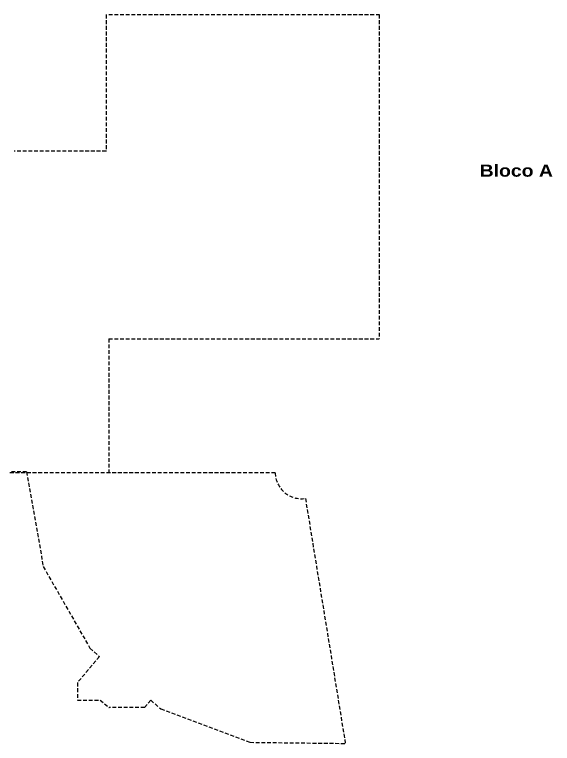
# Model space of a CAD drawing. Header units: millimetres. Extents: x 4436 to 4619, y 1272 to 1428.
# Drawn here: x 4572.23 to 4607.7, y 1271.79 to 1319.9 of the extents above; entities that cross this region are included whole.
import ezdxf

# ---------------------------------------------------------------- set-up
doc = ezdxf.new("R2010")
doc.units = ezdxf.units.MM
doc.linetypes.add('HIDDEN', pattern=[0.375, 0.25, -0.125])
doc.layers.add('PROJ', color=1, linetype='HIDDEN')
doc.layers.add('TEXTO-CARIMBO-EDITAVEL', color=3, linetype='Continuous')
doc.styles.add('ARIAL', font='')
doc.styles.get('ARIAL').set_extended_font_data('Arial Black')

msp = doc.modelspace()

# ---------------------------------------------------------------- linework, layer by layer
at = {"layer": 'PROJ'}
for p, q in [((4578.26941, 1319.89845), (4578.26941, 1310.87345)), ((4596.26941, 1319.89845), (4596.26941, 1298.49845)), ((4578.26941, 1310.87345), (4572.19941, 1310.87345)), ((4578.44441, 1298.49845), (4596.26941, 1298.49845)), ((4578.44441, 1298.49845), (4578.44441, 1289.65345)), ((4589.42459, 1289.65345), (4566.00441, 1289.65345)), ((4573.02927, 1289.72345), (4572.02441, 1289.72345)), ((4573.02927, 1289.72345), (4574.12529, 1283.45967)), ((4591.41364, 1287.96214), (4594.04709, 1271.7921)), ((4574.12529, 1283.45967), (4577.20521, 1278.07639)), ((4577.20521, 1278.07639), (4577.8255, 1277.52241)), ((4577.8255, 1277.52241), (4576.38297, 1275.80326)), ((4576.38297, 1275.80326), (4576.38297, 1274.65326)), ((4576.38297, 1274.65326), (4577.88297, 1274.65326)), ((4577.88297, 1274.65326), (4578.4632, 1274.15846)), ((4581.21429, 1274.63818), (4580.81175, 1274.15846)), ((4581.21429, 1274.63818), (4581.88523, 1274.06545)), ((4580.81175, 1274.15846), (4578.4632, 1274.15846)), ((4581.88523, 1274.06545), (4587.75965, 1271.86617)), ((4587.75965, 1271.86617), (4594.04709, 1271.7921))]:
    msp.add_line(p, q, dxfattribs=at)
at = {"layer": 'PROJ', "linetype": 'HIDDEN'}
msp.add_line((4578.44441, 1319.89845), (4596.26941, 1319.89845), dxfattribs=at)
at = {"layer": 'PROJ'}
msp.add_arc((4591.15945, 1289.67845), 1.73503, 180.825601, 278.424399, dxfattribs=at)

# ---------------------------------------------------------------- texts
at = {"layer": 'TEXTO-CARIMBO-EDITAVEL', "ltscale": 0.35, "style": 'ARIAL'}
msp.add_text('Bloco A', height=0.8, dxfattribs=at).set_placement((4602.9045, 1309.1984))

doc.saveas('drawing.dxf')
